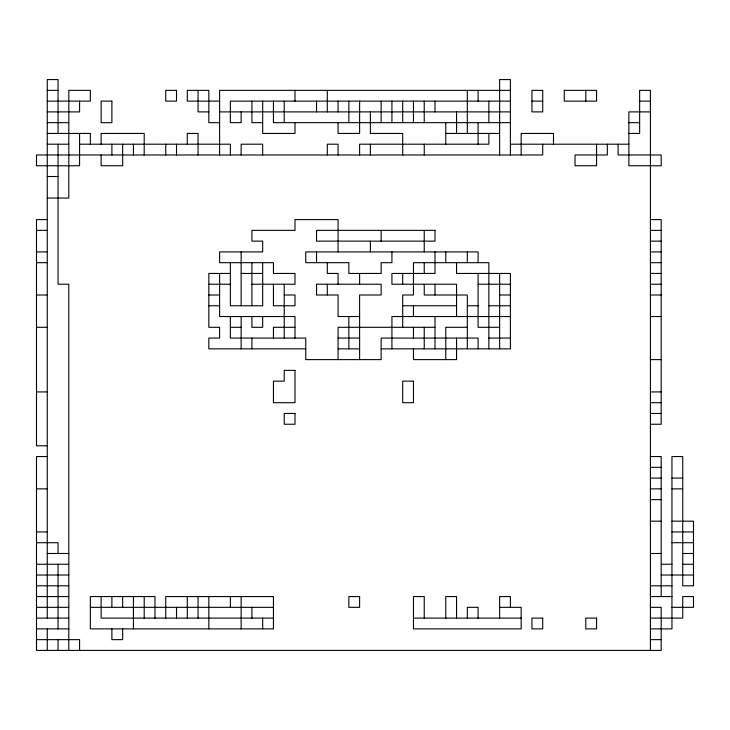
<?xml version="1.0" encoding="UTF-8"?>
<svg xmlns="http://www.w3.org/2000/svg" width="730" height="730" viewBox="0 0 730 730"><rect width="100%" height="100%" fill="white"/><g stroke="black" fill="none" stroke-linecap="round" stroke-linejoin="round"><path stroke-width="1.09" d="M47.267 90.356L58.044 90.356M510.398 90.356L219.602 90.356L219.602 154.979M47.267 101.123L90.356 101.123L90.356 90.356L68.812 90.356L68.812 198.058L47.267 198.058M219.602 101.123L187.291 101.123L187.291 90.356L208.826 90.356L208.826 122.667L219.602 122.667M510.398 101.123L230.37 101.123L230.37 122.667L241.137 122.667L241.137 111.891M531.942 101.123L542.709 101.123M639.644 101.123L650.421 101.123M47.267 111.891L79.579 111.891L79.579 101.123M208.826 111.891L198.058 111.891L198.058 90.356M219.602 111.891L510.398 111.891M650.421 111.891L628.877 111.891L628.877 165.746L661.188 165.746L661.188 154.979L618.109 154.979L618.109 144.202M47.267 122.667L68.812 122.667M262.681 122.667L251.914 122.667L251.914 101.123M510.398 122.667L273.449 122.667L273.449 101.123M628.877 122.667L639.644 122.667M47.267 133.435L90.356 133.435L90.356 144.202M445.774 133.435L499.63 133.435M628.877 133.435L639.644 133.435L639.644 90.356L650.421 90.356L650.421 650.421M47.267 144.202L68.812 144.202M79.579 144.202L230.37 144.202L230.37 154.979M510.398 144.202L628.877 144.202M47.267 176.514L58.044 176.514M47.267 219.602L36.5 219.602L36.5 445.774L47.267 445.774M650.421 219.602L661.188 219.602L661.188 424.24L650.421 424.24M36.5 230.37L47.267 230.37M650.421 230.37L661.188 230.37M650.421 241.137L661.188 241.137M36.5 251.914L47.267 251.914M650.421 251.914L661.188 251.914M36.5 262.681L47.267 262.681M650.421 262.681L661.188 262.681M230.37 273.449L208.826 273.449L208.826 327.305L219.602 327.305L219.602 338.072L208.826 338.072L208.826 348.849L305.76 348.849M241.137 273.449L262.681 273.449M650.421 273.449L661.188 273.449M208.826 284.226L230.37 284.226M251.914 284.226L294.993 284.226L294.993 273.449L273.449 273.449L273.449 262.681L219.602 262.681L219.602 251.914L262.681 251.914L262.681 241.137L251.914 241.137L251.914 230.37L294.993 230.37L294.993 219.602L338.072 219.602L338.072 251.914M478.086 284.226L510.398 284.226M650.421 284.226L661.188 284.226M36.5 294.993L47.267 294.993M208.826 294.993L219.602 294.993M284.226 294.993L294.993 294.993L294.993 305.76L273.449 305.76L273.449 284.226M499.63 294.993L510.398 294.993M650.421 294.993L661.188 294.993M208.826 305.76L219.602 305.76M402.695 305.76L456.551 305.76M467.319 305.76L478.086 305.76M488.863 305.76L510.398 305.76M359.616 316.537L338.072 316.537L338.072 294.993L316.537 294.993L316.537 284.226L381.151 284.226L381.151 294.993L359.616 294.993L359.616 359.616M510.398 316.537L391.928 316.537L391.928 348.849M650.421 316.537L661.188 316.537M36.5 327.305L47.267 327.305M230.37 327.305L241.137 327.305M294.993 327.305L273.449 327.305L273.449 338.072M435.007 327.305L338.072 327.305L338.072 359.616M467.319 327.305L445.774 327.305L445.774 359.616M499.63 327.305L478.086 327.305L478.086 273.449M338.072 338.072L359.616 338.072M488.863 338.072L510.398 338.072M338.072 348.849L359.616 348.849M381.151 348.849L510.398 348.849L510.398 273.449L456.551 273.449L456.551 262.681M650.421 359.616L661.188 359.616M36.5 391.928L47.267 391.928M650.421 391.928L661.188 391.928M650.421 402.695L661.188 402.695M650.421 413.463L661.188 413.463M47.267 456.551L36.5 456.551L36.5 650.421L661.188 650.421L661.188 607.333L650.421 607.333M650.421 456.551L661.188 456.551L661.188 596.565M650.421 467.319L661.188 467.319M650.421 478.086L661.188 478.086M671.956 478.086L682.733 478.086M36.5 488.863L47.267 488.863M650.421 488.863L661.188 488.863M671.956 488.863L682.733 488.863M650.421 499.63L661.188 499.63M650.421 521.174L661.188 521.174M671.956 521.174L693.5 521.174L693.5 585.798L682.733 585.798L682.733 456.551L671.956 456.551L671.956 628.877L650.421 628.877M36.5 531.942L47.267 531.942M671.956 531.942L693.5 531.942M36.5 542.709L58.044 542.709L58.044 553.486M671.956 542.709L693.5 542.709M47.267 553.486L68.812 553.486M650.421 553.486L661.188 553.486M682.733 553.486L693.5 553.486M36.5 564.254L68.812 564.254M661.188 564.254L671.956 564.254M682.733 564.254L693.5 564.254M36.5 575.021L68.812 575.021M661.188 575.021L693.5 575.021M36.5 585.798L68.812 585.798M650.421 585.798L671.956 585.798M36.5 596.565L68.812 596.565M650.421 596.565L671.956 596.565M36.5 607.333L68.812 607.333M90.356 607.333L273.449 607.333M499.63 607.333L521.174 607.333L521.174 628.877L413.463 628.877L413.463 596.565L424.24 596.565L424.24 618.109M671.956 607.333L693.5 607.333L693.5 596.565L682.733 596.565L682.733 618.109L650.421 618.109M36.5 618.109L68.812 618.109M273.449 618.109L101.123 618.109L101.123 596.565M413.463 618.109L521.174 618.109M36.5 628.877L68.812 628.877M36.5 639.644L79.579 639.644L79.579 650.421M650.421 639.644L661.188 639.644M607.333 144.202L607.333 154.979L575.021 154.979L575.021 165.746L596.565 165.746L596.565 144.202M585.798 90.356L585.798 101.123M553.486 144.202L553.486 133.435L521.174 133.435L521.174 154.979M542.709 144.202L542.709 154.979L36.5 154.979L36.5 165.746L79.579 165.746L79.579 133.435M510.398 154.979L510.398 79.579L499.63 79.579L499.63 154.979M510.398 607.333L510.398 596.565L499.63 596.565L499.63 618.109M499.63 273.449L499.63 348.849M488.863 101.123L488.863 122.667M488.863 133.435L488.863 144.202L359.616 144.202L359.616 154.979M488.863 348.849L488.863 262.681L413.463 262.681L413.463 294.993L402.695 294.993L402.695 327.305M478.086 90.356L478.086 101.123M478.086 122.667L478.086 144.202M478.086 262.681L478.086 251.914L305.76 251.914L305.76 262.681L348.849 262.681L348.849 273.449L381.151 273.449L381.151 262.681L391.928 262.681L391.928 251.914M478.086 348.849L478.086 338.072L381.151 338.072L381.151 359.616L305.76 359.616L305.76 338.072L230.37 338.072L230.37 316.537M478.086 618.109L478.086 607.333L467.319 607.333L467.319 618.109M467.319 90.356L467.319 133.435M467.319 251.914L467.319 262.681M467.319 348.849L467.319 294.993L424.24 294.993L424.24 284.226M456.551 111.891L456.551 133.435M456.551 316.537L456.551 284.226L391.928 284.226L391.928 273.449L435.007 273.449L435.007 251.914M456.551 338.072L456.551 359.616L413.463 359.616L413.463 348.849M456.551 618.109L456.551 596.565L445.774 596.565L445.774 618.109M445.774 122.667L445.774 144.202M445.774 251.914L445.774 262.681M435.007 101.123L435.007 111.891M435.007 284.226L435.007 294.993M435.007 316.537L435.007 348.849M424.24 101.123L424.24 122.667M424.24 144.202L424.24 154.979M424.24 230.37L424.24 251.914M424.24 262.681L424.24 273.449M424.24 327.305L424.24 348.849M413.463 101.123L413.463 122.667M413.463 305.76L413.463 316.537M413.463 327.305L413.463 338.072M402.695 101.123L402.695 122.667M402.695 154.979L402.695 133.435L370.384 133.435L370.384 111.891M402.695 273.449L402.695 284.226M391.928 101.123L391.928 122.667M381.151 101.123L381.151 122.667M381.151 230.37L381.151 241.137M370.384 144.202L370.384 154.979M370.384 241.137L370.384 251.914M359.616 101.123L359.616 133.435L338.072 133.435L338.072 122.667M359.616 273.449L359.616 284.226M348.849 101.123L348.849 122.667M348.849 316.537L348.849 348.849M338.072 101.123L338.072 111.891M338.072 154.979L338.072 144.202L327.305 144.202L327.305 154.979M338.072 284.226L338.072 273.449L327.305 273.449L327.305 262.681M327.305 90.356L327.305 111.891M327.305 284.226L327.305 294.993M316.537 101.123L316.537 111.891M316.537 251.914L316.537 262.681M294.993 90.356L294.993 101.123M294.993 122.667L294.993 133.435L262.681 133.435L262.681 101.123M294.993 338.072L294.993 316.537L219.602 316.537L219.602 273.449M284.226 101.123L284.226 122.667M284.226 284.226L284.226 338.072M262.681 154.979L262.681 144.202L241.137 144.202L241.137 154.979M262.681 262.681L262.681 305.76L230.37 305.76L230.37 262.681M262.681 316.537L262.681 327.305L251.914 327.305L251.914 316.537M262.681 618.109L262.681 628.877M251.914 262.681L251.914 305.76M251.914 338.072L251.914 348.849M251.914 607.333L251.914 618.109M241.137 251.914L241.137 305.76M241.137 316.537L241.137 348.849M241.137 596.565L241.137 628.877M230.37 596.565L230.37 607.333M208.826 596.565L208.826 628.877M198.058 154.979L198.058 133.435L187.291 133.435L187.291 144.202M198.058 596.565L198.058 618.109M187.291 596.565L187.291 618.109M176.514 144.202L176.514 154.979M176.514 607.333L176.514 618.109M165.746 144.202L165.746 154.979M165.746 618.109L165.746 596.565L273.449 596.565L273.449 628.877L90.356 628.877L90.356 596.565L154.979 596.565L154.979 618.109M144.202 154.979L144.202 133.435L101.123 133.435L101.123 144.202M144.202 596.565L144.202 618.109M133.435 144.202L133.435 154.979M133.435 596.565L133.435 628.877M122.667 144.202L122.667 165.746L101.123 165.746L101.123 154.979M122.667 596.565L122.667 607.333M122.667 628.877L122.667 639.644L111.891 639.644L111.891 628.877M111.891 144.202L111.891 154.979M111.891 596.565L111.891 607.333M68.812 650.421L68.812 284.226L58.044 284.226L58.044 144.202M58.044 133.435L58.044 79.579L47.267 79.579L47.267 618.109M58.044 564.254L58.044 628.877M58.044 639.644L58.044 650.421M47.267 628.877L47.267 650.421M176.514 90.356L165.746 90.356L165.746 101.123L176.514 101.123L176.514 90.356M542.709 90.356L531.942 90.356L531.942 111.891L542.709 111.891L542.709 90.356M596.565 90.356L564.254 90.356L564.254 101.123L596.565 101.123L596.565 90.356M111.891 101.123L101.123 101.123L101.123 122.667L111.891 122.667L111.891 101.123M435.007 230.37L316.537 230.37L316.537 241.137L435.007 241.137L435.007 230.37M294.993 370.384L284.226 370.384L284.226 381.151L273.449 381.151L273.449 402.695L294.993 402.695L294.993 370.384M413.463 381.151L402.695 381.151L402.695 402.695L413.463 402.695L413.463 381.151M294.993 413.463L284.226 413.463L284.226 424.24L294.993 424.24L294.993 413.463M359.616 596.565L348.849 596.565L348.849 607.333L359.616 607.333L359.616 596.565M542.709 618.109L531.942 618.109L531.942 628.877L542.709 628.877L542.709 618.109M596.565 618.109L585.798 618.109L585.798 628.877L596.565 628.877L596.565 618.109"/></g></svg>
